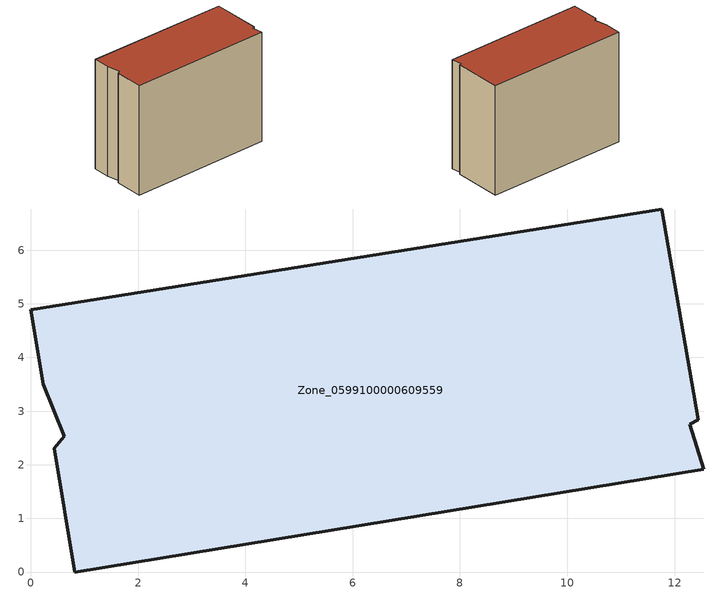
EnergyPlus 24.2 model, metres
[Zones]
Zone_0599100000609559
 floor ground (C_G): 12.29,2.76 12.54,1.92 0.82,0 0.43,2.31 0.62,2.53 0.23,3.5 0,4.89 11.76,6.77 12.44,2.84 z0
 wall outside (C_F): 12.44,2.84 11.76,6.77 0,4.89 0.23,3.5 0.62,2.53 0.43,2.31 0.82,0 12.54,1.92 12.29,2.76 12.44,2.84 z0:9.39
 roof outside (C_R): 12.54,1.92 12.29,2.76 12.44,2.84 11.76,6.77 0,4.89 0.23,3.5 0.62,2.53 0.43,2.31 0.82,0 z9.39
[BUILDING]
Pand.0599100000609559: North Axis=0; Terrain=City; Loads Convergence Tolerance Value=0.04; Temperature Convergence Tolerance Value=0.4; Solar Distribution=FullExterior; Maximum Number of Warmup Days=25; Minimum Number of Warmup Days=1
[Site:Location]
Rotterdam.The.Hague.AP_ZH_NLD Design_Conditions: Latitude=51.96; Longitude=4.45; Time Zone=1; Elevation=-4.5
[SITE:GROUNDTEMPERATURE:BUILDINGSURFACE]
18, 18, 18, 18, 18, 18, 18, 18, 18, 18, 18, 18
[MATERIAL] Thermal Absorptance=0.9; Solar Absorptance=0.7; Visible Absorptance=0.7
Name | Roughness | Thickness | Conductivity | Density | Specific Heat
G.TI.1946 | MediumSmooth | 0.15 | 1 | 540 | 1210
F.TI.1946 | Rough | 0.3 | 0.857143 | 1920 | 840
R.TI.1946 | MediumRough | 0.2 | 0.1 | 1500 | 1000
[CONSTRUCTION]
C_G: G.TI.1946
C_F: F.TI.1946
C_R: R.TI.1946
[ZONE]
Zone_0599100000609559: Type=1; Multiplier=1; Ceiling Height=Autocalculate; Volume=Autocalculate; Floor Area=autocalculate; Part of Total Floor Area=Yes
[ZONEINFILTRATION:DESIGNFLOWRATE]
Infil_Zone_0599100000609559: Zone or ZoneList or Space or SpaceList=Zone_0599100000609559; Schedule=AlwaysOn; Design Flow Rate Calculation Method=Flow/Area; Flow Rate per Floor Area=0.003; Constant Term Coefficient=1; Temperature Term Coefficient=0; Velocity Term Coefficient=0; Velocity Squared Term Coefficient=0
[HVACTEMPLATE:ZONE:IDEALLOADSAIRSYSTEM]
Zone_0599100000609559: Maximum Heating Supply Air Temperature=50; Minimum Cooling Supply Air Temperature=13; Maximum Heating Supply Air Humidity Ratio=0.0156; Minimum Cooling Supply Air Humidity Ratio=0.0077; Heating Limit=NoLimit; Cooling Limit=NoLimit; Dehumidification Control Type=ConstantSensibleHeatRatio; Cooling Sensible Heat Ratio=0.7; Dehumidification Setpoint=60; Humidification Control Type=None; Humidification Setpoint=30; Outdoor Air Method=None; Outdoor Air Flow Rate per Person=0.00944; Outdoor Air Flow Rate per Zone Floor Area=0; Outdoor Air Flow Rate per Zone=0; Demand Controlled Ventilation Type=None; Outdoor Air Economizer Type=NoEconomizer; Heat Recovery Type=None; Sensible Heat Recovery Effectiveness=0.7; Latent Heat Recovery Effectiveness=0.65
[ZONECONTROL:THERMOSTAT]
ThermostatControl_Zone_0599100000609559: Zone or ZoneList=Zone_0599100000609559; Control Type Schedule=DualSetpointControlType; Control 1=Thermostat_Zone_0599100000609559; Temperature Difference Between Cutout And Setpoint=0
[THERMOSTATSETPOINT:DUALSETPOINT]
Thermostat_Zone_0599100000609559: Heating Setpoint Temperature Schedule=HeatingSetpoint_Zone_0599100000609559; Cooling Setpoint Temperature Schedule=CoolingSetpoint_Zone_0599100000609559
[SCHEDULE:COMPACT]
HeatingSetpoint_Zone_0599100000609559: Through: 12/31, For: AllDays, Until: 24:00, 21
CoolingSetpoint_Zone_0599100000609559: Through: 12/31, For: AllDays, Until: 24:00, 24
DualSetpointControlType: Through: 12/31, For: AllDays, Until: 24:00, 4
AlwaysOn: Through: 12/31, For: AllDays, Until: 24:00, 1
